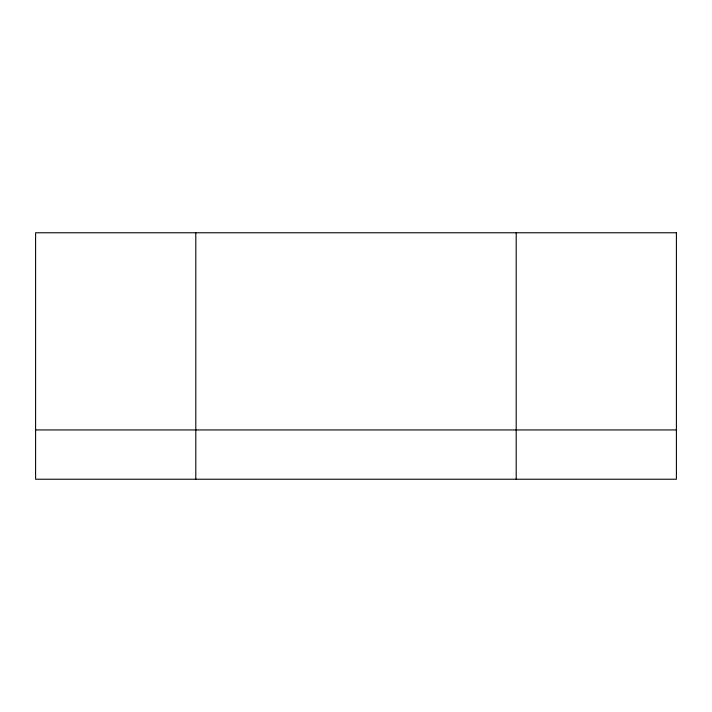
<?xml version="1.0" encoding="UTF-8"?>
<svg xmlns="http://www.w3.org/2000/svg" width="712" height="712" viewBox="0 0 712 712"><rect width="100%" height="100%" fill="white"/><g stroke="black" fill="none" stroke-linecap="round" stroke-linejoin="round"><path stroke-width="1.07" d="M35.6 429.941L676.4 429.941M516.2 232.771L516.2 479.229M195.8 232.771L195.8 479.229M676.4 232.771L35.6 232.771L35.6 479.229L676.4 479.229L676.4 232.771"/></g></svg>
